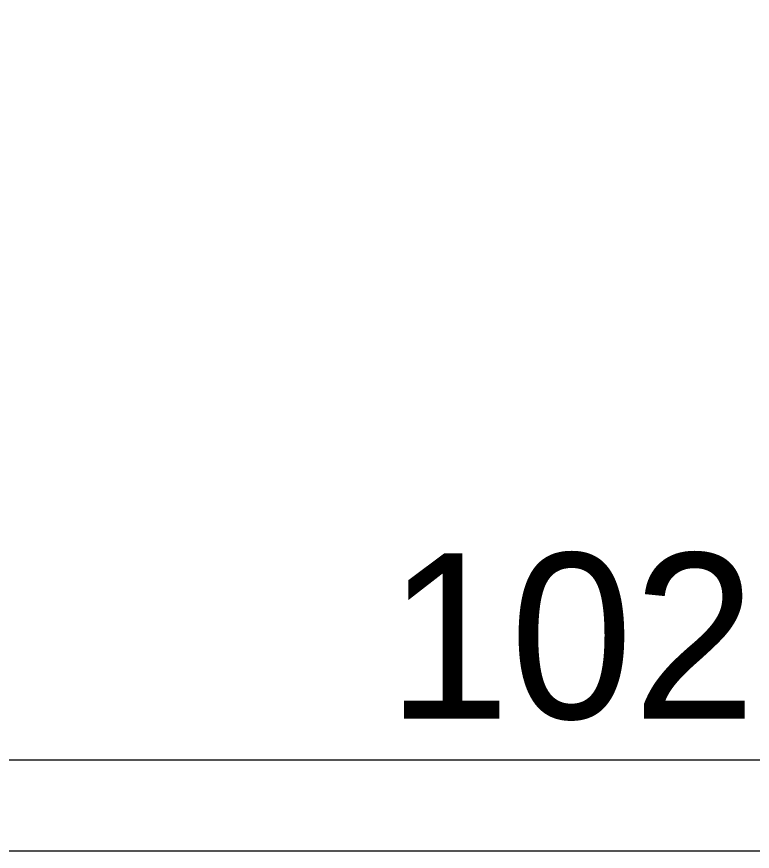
# Model space of a CAD drawing. Extents: x 16296660632 to 16296672714, y -37409619871 to -37409617455.
# Drawn here: x 16296671978.5 to 16296672023, y -37409617852.5 to -37409617802 of the extents above; entities that cross this region are included whole.
import ezdxf

# ---------------------------------------------------------------- set-up
doc = ezdxf.new("R2010")
doc.units = 0
doc.header["$LTSCALE"] = 10
doc.header["$MEASUREMENT"] = 0
doc.header["$PDMODE"] = 3
doc.header["$PDSIZE"] = -10
doc.layers.get('0').update_dxf_attribs({"linetype": 'CONTINUOUS'})
doc.layers.get('DEFPOINTS').update_dxf_attribs({"linetype": 'CONTINUOUS'})
doc.styles.add('Daelim Dimension', font='')
doc.styles.get('Daelim Dimension').set_extended_font_data('나눔고딕')
doc.dimstyles.new('DEFAULT', dxfattribs={"dimscale": 2, "dimtxt": 2, "dimasz": 2, "dimexe": 0, "dimexo": 2, "dimgap": 1, "dimtad": 1, "dimdec": 1, "dimzin": 9, "dimdsep": 46, "dimtxsty": 'Daelim Dimension', "dimcen": 0.5, "dimclrd": 252, "dimclre": 252, "dimclrt": 3, "dimadec": 1, "dimazin": 0, "dimtfac": 1, "dimtdec": 1, "dimtix": 1, "dimtmove": 0, "dimatfit": 3, "dimfxl": 1, "dimtolj": 1, "dimtzin": 1, "dimlwd": 9, "dimlwe": 9, "dimarcsym": 0})

# ---------------------------------------------------------------- blocks, each defined once
blk = doc.blocks.new('*D1')
at = {"color": 5, "lineweight": 9, "transparency": 16777216}
for p, q in [((16296671957.04567, -37409617776.53273), (16296671926.422609, -37409617776.53273)), ((16296671926.422609, -37409617780.53273), (16296671926.422609, -37409617848.530663)), ((16296672035.1436, -37409617852.530663), (16296671926.422609, -37409617852.530663))]:
    blk.add_line(p, q, dxfattribs=at)
at = {"color": 5, "transparency": 16777216}
for points in [[(16296671925.755939, -37409617780.53273), (16296671927.089279, -37409617780.53273), (16296671926.422609, -37409617776.53273)], [(16296671925.755939, -37409617848.530663), (16296671927.089279, -37409617848.530663), (16296671926.422609, -37409617852.530663)]]:
    blk.add_solid(points, dxfattribs=at)
at = {"layer": 'DEFPOINTS', "color": 0, "transparency": 16777216}
for p in [(16296671961.04567, -37409617776.53273), (16296671926.422609, -37409617852.530663), (16296672039.1436, -37409617852.530663)]:
    blk.add_point(p, dxfattribs=at)
at = {"color": 7, "transparency": 16777216, "insert": (16296671918.97912, -37409617814.531693), "char_height": 10, "attachment_point": 5, "rotation": 90, "style": 'Daelim Dimension'}
blk.add_mtext('\\A1;76', dxfattribs=at)
blk = doc.blocks.new('*D2')
at = {"color": 5, "lineweight": 9, "transparency": 16777216}
for p, q in [((16296671961.04567, -37409617780.53273), (16296671961.04567, -37409617846.9963)), ((16296671965.04567, -37409617846.9963), (16296672059.1436, -37409617846.9963)), ((16296672063.1436, -37409617846.85563), (16296672063.1436, -37409617846.9963))]:
    blk.add_line(p, q, dxfattribs=at)
at = {"color": 5, "transparency": 16777216}
for points in [[(16296671965.04567, -37409617846.32964), (16296671965.04567, -37409617847.66296), (16296671961.04567, -37409617846.9963)], [(16296672059.1436, -37409617846.32964), (16296672059.1436, -37409617847.66296), (16296672063.1436, -37409617846.9963)]]:
    blk.add_solid(points, dxfattribs=at)
at = {"layer": 'DEFPOINTS', "color": 0, "transparency": 16777216}
for p in [(16296671961.04567, -37409617776.53273), (16296672063.1436, -37409617846.9963), (16296672063.1436, -37409617850.85563)]:
    blk.add_point(p, dxfattribs=at)
at = {"color": 7, "transparency": 16777216, "insert": (16296672012.09464, -37409617839.57426), "char_height": 10, "attachment_point": 5, "style": 'Daelim Dimension'}
blk.add_mtext('\\A1;102', dxfattribs=at)

msp = doc.modelspace()

# ---------------------------------------------------------------- dimensions: what is measured, and where the dimension line sits
dim = msp.add_linear_dim(base=(16296671926.422609, -37409617852.530663), p1=(16296671961.04567, -37409617776.53273), p2=(16296672039.1436, -37409617852.530663), angle=90, dimstyle='DEFAULT', override={"dimtxt": 5, "dimdec": 0, "dimclrd": 5, "dimclre": 5, "dimclrt": 7})
dim.commit()
dim.dimension.update_dxf_attribs({"geometry": '*D1', "text_midpoint": (16296671918.97912, -37409617814.531693)})
dim = msp.add_linear_dim(base=(16296672063.1436, -37409617846.9963), p1=(16296671961.04567, -37409617776.53273), p2=(16296672063.1436, -37409617850.855629), dimstyle='DEFAULT', override={"dimtxt": 5, "dimdec": 0, "dimclrd": 5, "dimclre": 5, "dimclrt": 7})
dim.commit()
dim.dimension.update_dxf_attribs({"geometry": '*D2', "text_midpoint": (16296672012.094641, -37409617839.574257)})

doc.saveas('drawing.dxf')
